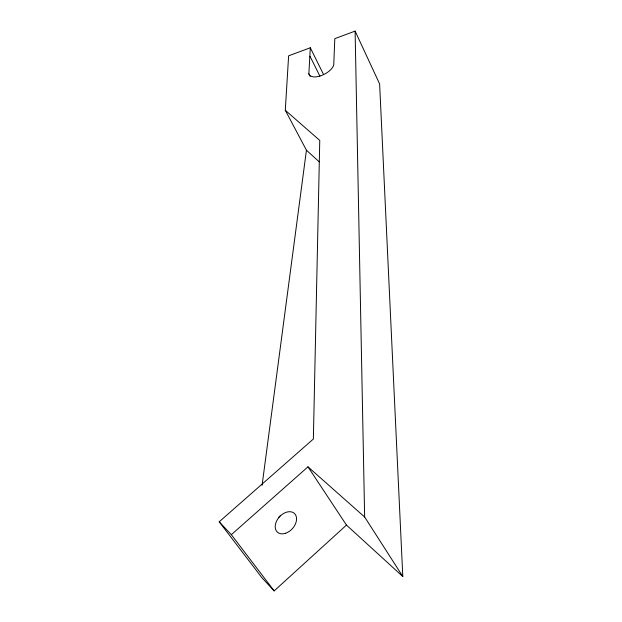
<?xml version="1.0" encoding="UTF-8"?>
<svg xmlns="http://www.w3.org/2000/svg" width="622" height="622" viewBox="0 0 622 622"><rect width="100%" height="100%" fill="white"/><g stroke="black" fill="none" stroke-linecap="round" stroke-linejoin="round"><path stroke-width="0.93" d="M346.462 525.077L274.17 590.9L231.337 534.679L307.983 466.827L346.462 525.077L402.799 576.508L379.622 83.947L355.108 31.1L334.807 38.65L333.812 63.063A13.684 6.492 -27 0 1 322.585 75.075C318.581 76.553 313.301 78.356 309.577 75.34L308.854 73.808L310.308 47.754L288.624 55.817L285.288 110.265L306.436 150.205L319.21 161.813M262.087 485.308L306.436 150.205M274.17 590.9L261.948 577.768L219.201 521.796L313.364 439.023L319.762 140.409L285.288 110.265M307.983 466.827L364.647 517.014L402.799 576.508M219.201 521.796L231.337 534.679M308.854 73.808L310.153 76.389M310.005 56.268L319.941 76.226M310.308 47.754L323.557 74.531M355.108 31.1L364.647 517.014M280.608 515.257A12.456 8.739 -47.7 0 1 278.407 517.613M285.584 533.264A12.65 8.762 -48 0 0 295.287 514.441A12.65 8.762 -48 0 0 276.79 520.645A12.65 8.762 -48 0 0 285.584 533.264"/></g></svg>
